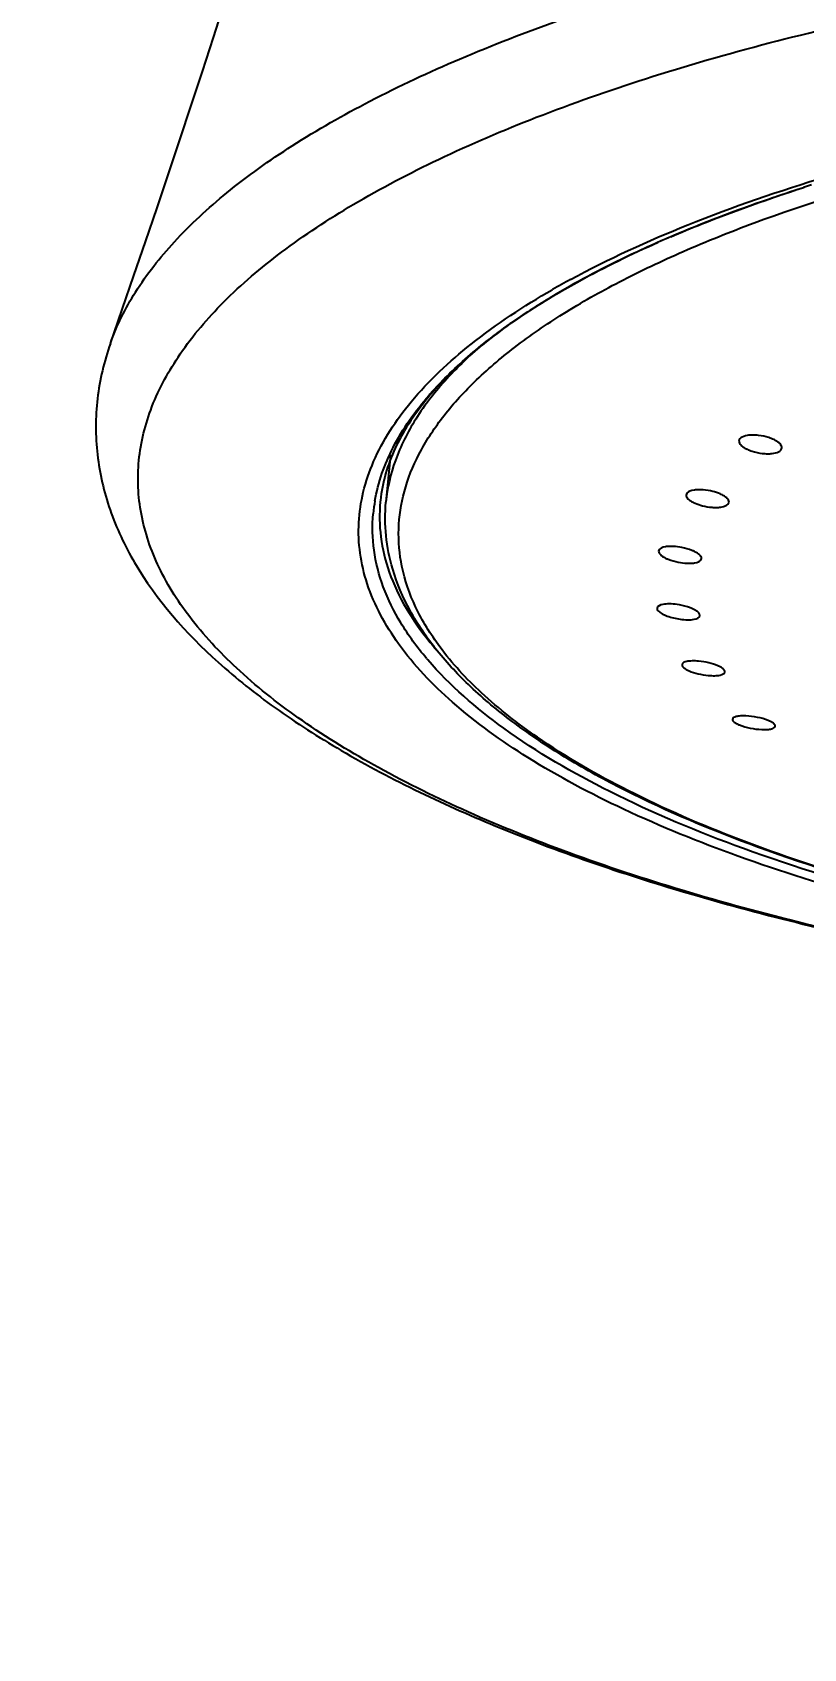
# Model space of a CAD drawing. Header units: millimetres. Extents: x 601 to 1195, y -13 to 407.
# Drawn here: x 688.3 to 696.4, y 246.46 to 263.43 of the extents above; entities that cross this region are included whole.
import ezdxf

# ---------------------------------------------------------------- set-up
doc = ezdxf.new("R2010")
doc.units = ezdxf.units.MM
doc.header["$LTSCALE"] = 0.1
doc.layers.add('DIM', color=3, linetype='Continuous')
doc.styles.get("Standard").update_dxf_attribs({"font": 'arial.ttf'})
doc.dimstyles.new('ISO-25', dxfattribs={"dimtxt": 2.5, "dimasz": 2.5, "dimexe": 1.25, "dimexo": 0.625, "dimtad": 1, "dimlfac": 1.666667, "dimtxsty": 'Standard', "dimcen": 2.5, "dimadec": 0, "dimazin": 0, "dimtfac": 1, "dimtmove": 0, "dimatfit": 3, "dimfxl": 0, "dimarcsym": 0})

# ---------------------------------------------------------------- blocks, each defined once
blk = doc.blocks.new('*D4')
at = {"layer": 'Defpoints', "color": 0}
for p in [(661.048, 374.954), (706.218, 374.954), (672.827, 112.512)]:
    blk.add_point(p, dxfattribs=at)
at = {"layer": 'DIM', "color": 0, "lineweight": -2}
for p, q in [((705.593, 374.954), (659.798, 374.954)), ((661.048, 115.012), (661.048, 372.454)), ((672.202, 112.512), (659.798, 112.512))]:
    blk.add_line(p, q, dxfattribs=at)
at = {"layer": 'DIM', "color": 0}
for points in [[(660.632, 372.454), (661.465, 372.454), (661.048, 374.954)], [(660.632, 115.012), (661.465, 115.012), (661.048, 112.512)]]:
    blk.add_solid(points, dxfattribs=at)
at = {"layer": 'DIM', "color": 0, "insert": (658.921, 243.733), "char_height": 2.5, "attachment_point": 5, "rotation": 90}
blk.add_mtext('437,4', dxfattribs=at)

msp = doc.modelspace()

# ---------------------------------------------------------------- linework, layer by layer
for p, q in [((693.7586, 260.7232), (693.7638, 260.7262)), ((693.795, 260.6735), (693.8002, 260.6765)), ((693.0415, 260.1599), (693.0463, 260.1637)), ((693.0479, 260.1634), (693.0431, 260.1596)), ((692.0596, 258.99), (692.0134, 258.4945)), ((691.9547, 258.5103), (691.9534, 258.4976)), ((691.9534, 258.4975), (691.9534, 258.4974)), ((694.861, 257.3802), (694.8616, 257.3749)), ((695.311, 257.3058), (695.3105, 257.3111))]:
    msp.add_line(p, q)
for centre, radius, start, end in [((553.6744, 307.6163), 143.5173, 340.690754, 350.312084), ((702.2163, 243.6814), 19.0267, 107.53365, 107.80896), ((700.0627, 249.4801), 12.8384, 113.20252, 113.84891), ((700.0211, 249.5434), 12.7629, 113.13845, 113.78956), ((698.2515, 252.9223), 9.0022, 118.52929, 119.9013), ((695.0822, 257.3453), 3.4646, 138.58156, 139.01269), ((694.9259, 257.5395), 3.2123, 139.25111, 139.7113), ((693.5928, 258.2165), 1.7203, 170.27214, 174.77966), ((695.0116, 259.1028), 3.2785, 219.02674, 220.64337), ((695.009, 259.0314), 3.3677, 220.27086, 220.62521), ((695.1153, 259.1913), 3.4148, 220.63685, 221.27321)]:
    msp.add_arc(centre, radius, start, end)
for points, knots in [([(689.1186, 260.1599), (689.1848, 260.3487), (689.3765, 260.7302), (689.7964, 261.261), (690.3549, 261.7733), (691.0472, 262.2641), (691.868, 262.7305), (692.8107, 263.1689), (693.8678, 263.5757), (695.4678, 264.0875), (697.6901, 264.6139), (700.5678, 265.0579), (703.6374, 265.3159), (705.7377, 265.3577), (706.8003, 265.3454)], [0, 0, 0, 0, 0.0313867, 0.066322, 0.105665, 0.1498956, 0.1992055, 0.253584, 0.3128737, 0.3768004, 0.5170304, 0.6706668, 0.8332699, 1, 1, 1, 1]), ([(705.6503, 252.9932), (704.5604, 253.0058), (702.4238, 253.1011), (699.3358, 253.4545), (696.9155, 253.923), (695.1474, 254.4008), (693.9643, 254.7904), (692.8982, 255.2174), (691.9587, 255.6779), (691.1543, 256.1677), (690.4921, 256.683), (689.9779, 257.2208), (689.6173, 257.7789), (689.4185, 258.355), (689.3913, 258.9407), (689.5375, 259.5212), (689.8487, 260.0852), (690.3156, 260.6294), (690.9322, 261.152), (691.6929, 261.65), (692.591, 262.12), (693.6185, 262.558), (695.2051, 263.1131), (697.4447, 263.6845), (700.3748, 264.1678), (703.5264, 264.4504), (705.6899, 264.4973), (706.7863, 264.4846)], [0, 0, 0, 0, 0.0870175, 0.1705775, 0.2479458, 0.2835459, 0.31674, 0.3473273, 0.3751623, 0.4001722, 0.4223843, 0.4419695, 0.4593049, 0.4750289, 0.4900548, 0.5054502, 0.5221997, 0.5410308, 0.5623937, 0.5865193, 0.6134745, 0.6432146, 0.675616, 0.7475875, 0.8273899, 0.9124691, 1, 1, 1, 1]), ([(692.181, 257.8211), (692.1545, 257.9497), (692.1309, 258.2151), (692.1935, 258.6168), (692.3525, 259.0126), (692.6043, 259.3992), (692.9457, 259.7752), (693.374, 260.1392), (693.8864, 260.4894), (694.4799, 260.8241), (695.1508, 261.1411), (696.177, 261.5512), (697.6249, 261.9977), (699.533, 262.419), (700.8817, 262.6207), (701.5838, 262.7044)], [0, 0, 0, 0, 0.0344665, 0.0691783, 0.1057619, 0.145594, 0.1896666, 0.2386196, 0.2928085, 0.352375, 0.4173025, 0.4874488, 0.6423392, 0.8143781, 1, 1, 1, 1]), ([(693.952, 260.8314), (694.3495, 261.0477), (695.2319, 261.4498), (696.6877, 261.9482), (698.3372, 262.3716), (699.5046, 262.5906), (700.1139, 262.6874)], [0, 0, 0, 0, 0.2100969, 0.4489511, 0.7135998, 1, 1, 1, 1]), ([(695.0046, 261.2801), (695.1132, 261.3267), (695.5709, 261.5156), (696.0381, 261.6811), (696.397, 261.7964)], [0, 0, 0, 0, 0.2386784, 1, 1, 1, 1]), ([(696.4008, 261.795), (696.2773, 261.7555), (695.8066, 261.5995), (695.3425, 261.4235), (695.0059, 261.2796)], [0, 0, 0, 0, 0.2615621, 1, 1, 1, 1]), ([(694.8728, 261.2219), (694.7754, 261.179), (694.4086, 261.0116), (694.0504, 260.8248), (693.7951, 260.6735)], [0, 0, 0, 0, 0.2639312, 1, 1, 1, 1]), ([(693.8002, 260.6766), (693.8819, 260.7249), (694.2306, 260.923), (694.5919, 261.0985), (694.8718, 261.2223)], [0, 0, 0, 0, 0.2368802, 1, 1, 1, 1]), ([(705.7286, 253.2384), (704.4951, 253.2526), (702.6703, 253.3522), (700.3027, 253.6522), (698.651, 253.9489), (697.1252, 254.3151), (695.7501, 254.7447), (694.5478, 255.2307), (693.5368, 255.7649), (692.7318, 256.3411), (692.1433, 256.9531), (691.8376, 257.5108), (691.7325, 257.9551), (691.7183, 258.2814), (691.7667, 258.6071), (691.919, 259.0514), (692.2823, 259.6023), (692.9307, 260.2045), (693.4622, 260.5525), (693.7586, 260.7232)], [0, 0, 0, 0, 0.1937956, 0.2865835, 0.3748176, 0.4572884, 0.5329496, 0.6009434, 0.6607419, 0.7122019, 0.7558372, 0.793153, 0.8103609, 0.8271853, 0.8441552, 0.8617809, 0.900601, 0.9462744, 1, 1, 1, 1]), ([(693.0463, 260.1637), (693.1024, 260.2082), (693.3429, 260.3911), (693.5967, 260.556), (693.795, 260.6735)], [0, 0, 0, 0, 0.2370428, 1, 1, 1, 1]), ([(693.8001, 260.6765), (693.731, 260.6356), (693.472, 260.4772), (693.2225, 260.3027), (693.0479, 260.1634)], [0, 0, 0, 0, 0.2645717, 1, 1, 1, 1]), ([(689.1186, 260.1599), (689.053, 259.9729), (688.9607, 259.5857), (688.9611, 258.9886), (689.0969, 258.4019), (689.2702, 258.0365), (689.3731, 257.8609)], [0, 0, 0, 0, 0.2491187, 0.4954788, 0.744087, 1, 1, 1, 1]), ([(693.0905, 260.2019), (692.9358, 260.0743), (692.6568, 259.8156), (692.3213, 259.3891), (692.0984, 258.9497), (692.0273, 258.6434), (692.0134, 258.4945)], [0, 0, 0, 0, 0.2907607, 0.5497773, 0.7831261, 1, 1, 1, 1]), ([(692.4842, 259.6373), (692.5241, 259.6825), (692.6976, 259.8692), (692.8891, 260.0388), (693.0415, 260.1599)], [0, 0, 0, 0, 0.2366091, 1, 1, 1, 1]), ([(693.0431, 260.1596), (692.9904, 260.1174), (692.7957, 259.9553), (692.6138, 259.7772), (692.4924, 259.6363)], [0, 0, 0, 0, 0.2661676, 1, 1, 1, 1]), ([(691.8972, 258.5072), (691.9306, 258.7019), (692.0743, 259.1047), (692.3211, 259.4497), (692.467, 259.6176)], [0, 0, 0, 0, 0.4703671, 1, 1, 1, 1]), ([(692.4756, 259.6167), (692.3324, 259.4477), (692.0955, 259.1038), (691.974, 258.7001), (691.9547, 258.5103)], [0, 0, 0, 0, 0.5373054, 1, 1, 1, 1]), ([(696.0336, 259.1715), (695.9987, 259.1828), (695.9453, 259.1945), (695.8729, 259.199), (695.804, 259.1972), (695.7212, 259.1744), (695.7212, 259.1349)], [0, 0, 0, 0, 0.3314453, 0.4938003, 0.6432394, 1, 1, 1, 1]), ([(695.7212, 259.1349), (695.7212, 259.1205), (695.7354, 259.0975), (695.7625, 259.0748), (695.7809, 259.0634), (695.7911, 259.0579)], [0, 0, 0, 0, 0.4010037, 0.6760304, 1, 1, 1, 1]), ([(695.7911, 259.0579), (695.7962, 259.0552), (695.818, 259.0442), (695.8409, 259.0353), (695.8587, 259.0296)], [0, 0, 0, 0, 0.2343962, 1, 1, 1, 1]), ([(695.8587, 259.0296), (695.8936, 259.0183), (695.947, 259.0066), (696.0194, 259.0021), (696.0883, 259.0039), (696.1711, 259.0267), (696.1712, 259.0662)], [0, 0, 0, 0, 0.3314412, 0.4937947, 0.6432328, 1, 1, 1, 1]), ([(696.1013, 259.1431), (696.0963, 259.1459), (696.0744, 259.1569), (696.0514, 259.1657), (696.0336, 259.1715)], [0, 0, 0, 0, 0.2343532, 1, 1, 1, 1]), ([(696.1712, 259.0662), (696.1712, 259.0805), (696.1569, 259.1035), (696.1299, 259.1263), (696.1115, 259.1376), (696.1013, 259.1431)], [0, 0, 0, 0, 0.4010351, 0.6760467, 1, 1, 1, 1]), ([(695.4455, 258.6066), (695.4126, 258.615), (695.3635, 258.6236), (695.2978, 258.6257), (695.2376, 258.6227), (695.1664, 258.6023), (695.1664, 258.5681)], [0, 0, 0, 0, 0.34392, 0.5065394, 0.6536658, 1, 1, 1, 1]), ([(695.1664, 258.5681), (695.1664, 258.5542), (695.1813, 258.532), (695.2085, 258.5104), (695.2271, 258.4993), (695.2375, 258.494)], [0, 0, 0, 0, 0.3930486, 0.6705655, 1, 1, 1, 1]), ([(695.5454, 258.5698), (695.5381, 258.5735), (695.506, 258.5887), (695.472, 258.5999), (695.4455, 258.6066)], [0, 0, 0, 0, 0.2305148, 1, 1, 1, 1]), ([(695.6164, 258.4957), (695.6164, 258.5096), (695.6015, 258.5317), (695.5743, 258.5534), (695.5557, 258.5644), (695.5454, 258.5698)], [0, 0, 0, 0, 0.3930892, 0.6705882, 1, 1, 1, 1]), ([(691.9534, 258.4974), (691.942, 258.375), (691.9465, 258.1238), (692.0721, 257.6084), (692.2895, 257.2545), (692.4647, 257.0384)], [0, 0, 0, 0, 0.2332107, 0.4721464, 1, 1, 1, 1]), ([(692.0838, 257.7923), (692.0502, 257.9062), (692.0033, 258.1394), (692.0025, 258.3775), (692.0134, 258.4945)], [0, 0, 0, 0, 0.5027005, 1, 1, 1, 1]), ([(695.2375, 258.494), (695.2447, 258.4902), (695.2769, 258.475), (695.3108, 258.4639), (695.3373, 258.4572)], [0, 0, 0, 0, 0.2305598, 1, 1, 1, 1]), ([(695.3373, 258.4572), (695.3702, 258.4488), (695.4193, 258.4402), (695.485, 258.438), (695.5452, 258.4411), (695.6163, 258.4615), (695.6164, 258.4957)], [0, 0, 0, 0, 0.3439084, 0.5065226, 0.6536486, 1, 1, 1, 1]), ([(692.4394, 256.8545), (692.3402, 256.9716), (692.1651, 257.2093), (691.9753, 257.5929), (691.8742, 257.9832), (691.868, 258.2455), (691.8796, 258.373)], [0, 0, 0, 0, 0.2772589, 0.5309329, 0.7686246, 1, 1, 1, 1]), ([(695.1217, 258.0181), (695.0917, 258.024), (695.0475, 258.0298), (694.9892, 258.03), (694.9374, 258.026), (694.8774, 258.0078), (694.8773, 257.9786)], [0, 0, 0, 0, 0.3548583, 0.5175187, 0.6625464, 1, 1, 1, 1]), ([(694.8773, 257.9786), (694.8773, 257.9653), (694.893, 257.9441), (694.9202, 257.9237), (694.9391, 257.913), (694.9495, 257.9079)], [0, 0, 0, 0, 0.384326, 0.6642567, 1, 1, 1, 1]), ([(694.9495, 257.9079), (694.9591, 257.9031), (695.002, 257.8843), (695.0475, 257.8717), (695.0829, 257.8648)], [0, 0, 0, 0, 0.2282113, 1, 1, 1, 1]), ([(695.0829, 257.8648), (695.113, 257.8589), (695.1571, 257.8531), (695.2154, 257.853), (695.2672, 257.857), (695.3273, 257.8752), (695.3273, 257.9043)], [0, 0, 0, 0, 0.3548444, 0.5175008, 0.6625272, 1, 1, 1, 1]), ([(695.2552, 257.975), (695.2457, 257.9798), (695.2027, 257.9986), (695.1572, 258.0112), (695.1217, 258.0181)], [0, 0, 0, 0, 0.2281628, 1, 1, 1, 1]), ([(695.3273, 257.9043), (695.3273, 257.9176), (695.3117, 257.9388), (695.2845, 257.9592), (695.2657, 257.9698), (695.2552, 257.975)], [0, 0, 0, 0, 0.3843711, 0.6642793, 1, 1, 1, 1]), ([(689.3731, 257.8609), (689.6033, 257.468), (690.0835, 256.9252), (690.8574, 256.3138), (691.8303, 255.6929), (693.2909, 255.0026), (695.3106, 254.3195), (697.6181, 253.7626), (700.1562, 253.3446), (702.8586, 253.076), (704.7095, 253.0019), (705.6486, 252.9911)], [0, 0, 0, 0, 0.0781143, 0.1218194, 0.1691922, 0.2757289, 0.3979715, 0.5344062, 0.6824635, 0.838882, 1, 1, 1, 1]), ([(692.5513, 256.9349), (692.4449, 257.0667), (692.2583, 257.3377), (692.1284, 257.6411), (692.0838, 257.7923)], [0, 0, 0, 0, 0.5181124, 1, 1, 1, 1]), ([(692.5786, 256.9758), (692.4812, 257.1071), (692.315, 257.3753), (692.2113, 257.6745), (692.181, 257.8211)], [0, 0, 0, 0, 0.5219519, 1, 1, 1, 1]), ([(695.0702, 257.4197), (695.0435, 257.4235), (695.0049, 257.427), (694.9544, 257.4255), (694.9107, 257.4208), (694.8611, 257.4047), (694.8611, 257.3802)], [0, 0, 0, 0, 0.3642003, 0.5266641, 0.6697228, 1, 1, 1, 1]), ([(694.8616, 257.3749), (694.862, 257.3728), (694.8652, 257.3633), (694.8717, 257.3553), (694.8773, 257.3498)], [0, 0, 0, 0, 0.2130358, 1, 1, 1, 1]), ([(695.2665, 257.3575), (695.2395, 257.374), (695.1746, 257.3995), (695.1072, 257.4145), (695.0702, 257.4197)], [0, 0, 0, 0, 0.4580049, 1, 1, 1, 1]), ([(694.8773, 257.3498), (694.888, 257.3393), (694.9173, 257.3201), (694.9913, 257.2879), (695.0561, 257.2727), (695.1019, 257.2662)], [0, 0, 0, 0, 0.1854617, 0.4272981, 1, 1, 1, 1]), ([(695.1019, 257.2662), (695.1286, 257.2624), (695.1672, 257.259), (695.2177, 257.2605), (695.2614, 257.2652), (695.311, 257.2813), (695.311, 257.3058)], [0, 0, 0, 0, 0.3641912, 0.5266528, 0.6697095, 1, 1, 1, 1]), ([(695.2886, 257.3418), (695.287, 257.3432), (695.28, 257.3489), (695.2724, 257.3539), (695.2665, 257.3575)], [0, 0, 0, 0, 0.2313101, 1, 1, 1, 1]), ([(695.3105, 257.3111), (695.31, 257.3137), (695.3056, 257.3257), (695.2963, 257.3353), (695.2886, 257.3418)], [0, 0, 0, 0, 0.2055625, 1, 1, 1, 1]), ([(705.7327, 253.3484), (704.9924, 253.3571), (703.5317, 253.4136), (701.3938, 253.6154), (699.3747, 253.9289), (697.5231, 254.3463), (695.8832, 254.8574), (694.6798, 255.3705), (693.8618, 255.8275), (693.3465, 256.1742), (692.9086, 256.5371), (692.6596, 256.8007), (692.5513, 256.9349)], [0, 0, 0, 0, 0.1590583, 0.3138634, 0.461103, 0.5977538, 0.721253, 0.8297246, 0.8780316, 0.9223849, 0.9629612, 1, 1, 1, 1]), ([(693.6037, 256.0268), (693.3986, 256.1687), (693.0289, 256.4567), (692.7084, 256.8009), (692.5786, 256.9758)], [0, 0, 0, 0, 0.533702, 1, 1, 1, 1]), ([(705.7335, 253.3163), (704.2672, 253.3334), (702.11, 253.4686), (699.3452, 253.891), (697.4804, 254.3041), (695.8259, 254.8092), (694.4193, 255.3951), (693.292, 256.0473), (692.6857, 256.5674), (692.453, 256.8386)], [0, 0, 0, 0, 0.3137919, 0.4612256, 0.5982088, 0.7221285, 0.8309558, 0.9235227, 1, 1, 1, 1]), ([(695.2974, 256.8255), (695.2744, 256.8276), (695.2416, 256.8291), (695.1991, 256.8263), (695.163, 256.8212), (695.1231, 256.807), (695.1231, 256.7869)], [0, 0, 0, 0, 0.3717796, 0.5339948, 0.6751842, 1, 1, 1, 1]), ([(695.1231, 256.7869), (695.1231, 256.7747), (695.1403, 256.7559), (695.1674, 256.7382), (695.1867, 256.7286), (695.1974, 256.724)], [0, 0, 0, 0, 0.3653314, 0.6507043, 1, 1, 1, 1]), ([(695.1974, 256.724), (695.2278, 256.7107), (695.2944, 256.6903), (695.3629, 256.6788), (695.3988, 256.6755)], [0, 0, 0, 0, 0.4789081, 1, 1, 1, 1]), ([(695.4989, 256.777), (695.4685, 256.7903), (695.4019, 256.8107), (695.3333, 256.8222), (695.2974, 256.8255)], [0, 0, 0, 0, 0.4788458, 1, 1, 1, 1]), ([(695.3988, 256.6755), (695.4217, 256.6735), (695.4546, 256.6719), (695.497, 256.6747), (695.5331, 256.6799), (695.573, 256.6941), (695.5731, 256.7142)], [0, 0, 0, 0, 0.3717541, 0.53396, 0.6751468, 1, 1, 1, 1]), ([(695.5731, 256.7142), (695.5731, 256.7264), (695.5559, 256.7451), (695.5288, 256.7628), (695.5096, 256.7724), (695.4989, 256.777)], [0, 0, 0, 0, 0.365397, 0.6507396, 1, 1, 1, 1]), ([(695.7926, 256.2507), (695.7736, 256.2515), (695.7466, 256.2516), (695.712, 256.2479), (695.683, 256.2426), (695.6518, 256.2302), (695.6518, 256.214)], [0, 0, 0, 0, 0.377457, 0.5390133, 0.6784286, 1, 1, 1, 1]), ([(695.6518, 256.214), (695.6518, 256.2024), (695.6698, 256.1849), (695.6968, 256.1687), (695.7163, 256.1598), (695.7271, 256.1555)], [0, 0, 0, 0, 0.3554616, 0.6434346, 1, 1, 1, 1]), ([(696.0267, 256.2034), (695.9908, 256.2178), (695.9132, 256.2387), (695.8337, 256.2491), (695.7926, 256.2507)], [0, 0, 0, 0, 0.4850161, 1, 1, 1, 1]), ([(696.1018, 256.1449), (696.1018, 256.1565), (696.0839, 256.1739), (696.0569, 256.1901), (696.0375, 256.199), (696.0267, 256.2034)], [0, 0, 0, 0, 0.3555385, 0.6434762, 1, 1, 1, 1]), ([(705.7328, 253.3498), (704.4894, 253.3645), (702.6519, 253.4681), (700.273, 253.7817), (698.6234, 254.0911), (697.11, 254.4723), (695.7592, 254.9186), (694.5948, 255.4217), (693.9063, 255.8175), (693.6037, 256.0268)], [0, 0, 0, 0, 0.2969416, 0.4386237, 0.5728037, 0.6975091, 0.8110517, 0.9121328, 1, 1, 1, 1]), ([(695.7271, 256.1555), (695.763, 256.141), (695.8405, 256.1202), (695.92, 256.1098), (695.961, 256.1081)], [0, 0, 0, 0, 0.4850736, 1, 1, 1, 1]), ([(695.961, 256.1081), (695.98, 256.1073), (696.0071, 256.1073), (696.0416, 256.111), (696.0707, 256.1162), (696.1018, 256.1286), (696.1018, 256.1449)], [0, 0, 0, 0, 0.3774326, 0.5389815, 0.6783917, 1, 1, 1, 1])]:
    msp.add_open_spline(points, degree=3, knots=knots)

# ---------------------------------------------------------------- dimensions: what is measured, and where the dimension line sits
at = {"layer": 'DIM'}
dim = msp.add_linear_dim(base=(661.0484, 374.9543), p1=(672.8269, 112.5121), p2=(706.2183, 374.9543), angle=90, dimstyle='ISO-25', dxfattribs=at)
dim.commit()
dim.dimension.update_dxf_attribs({"geometry": '*D4', "text_midpoint": (658.921, 243.7332)})

doc.saveas('drawing.dxf')
